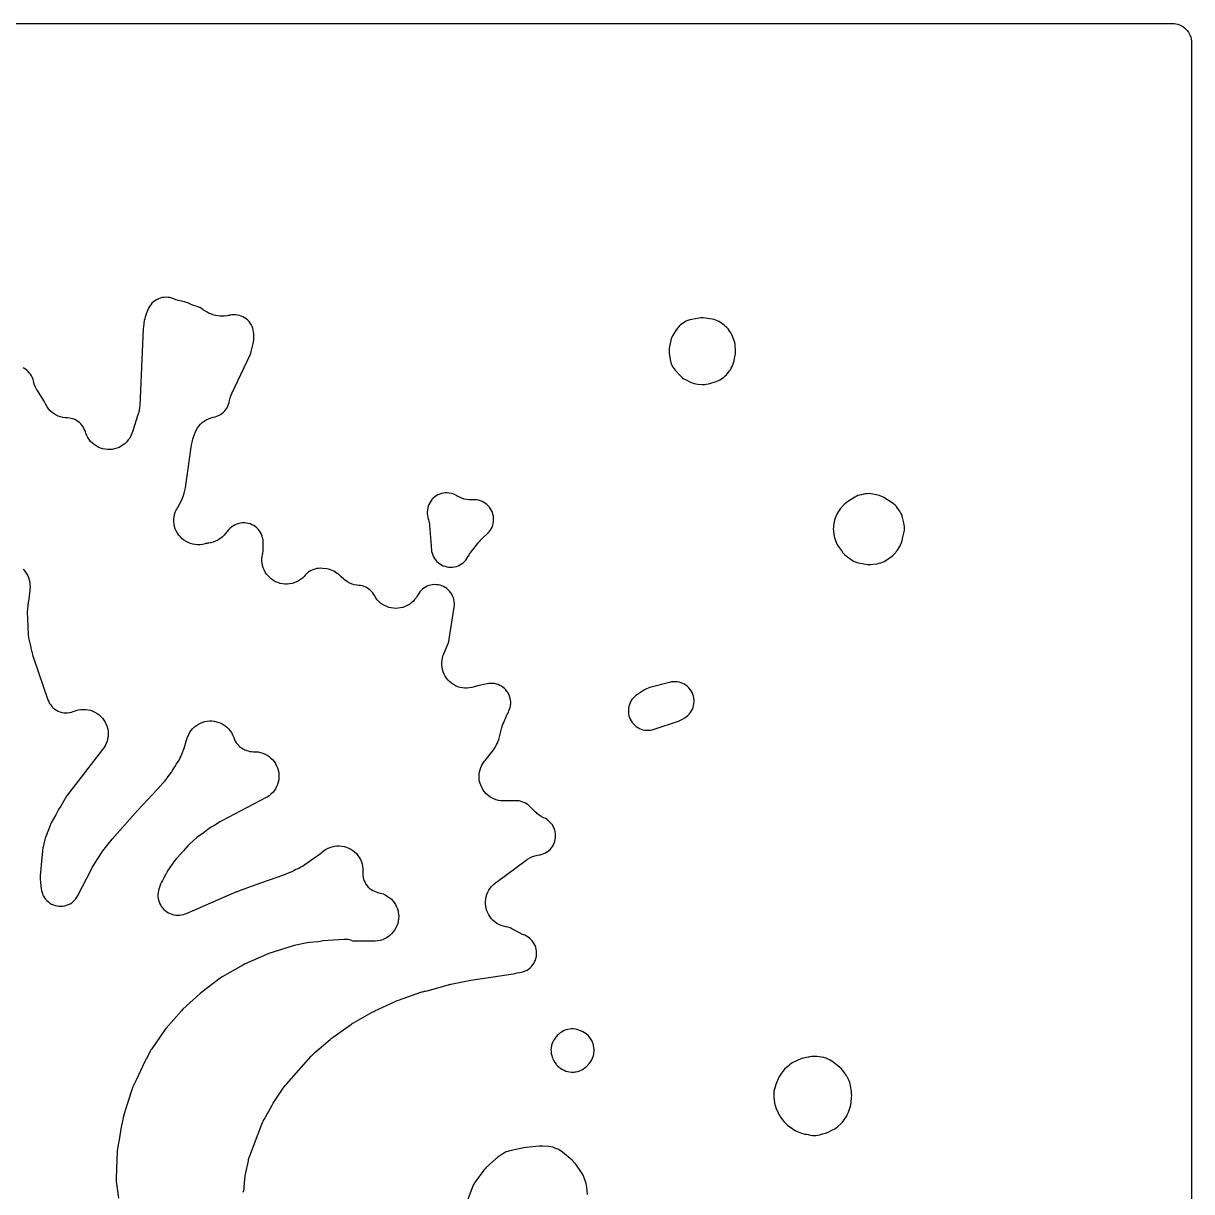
# Model space of a CAD drawing. Header units: millimetres. Extents: x 0 to 300, y 0 to 300.
# Drawn here: x 150 to 300.1, y 150 to 300.1 of the extents above; entities that cross this region are included whole.
import ezdxf

# ---------------------------------------------------------------- set-up
doc = ezdxf.new("R2010")
doc.units = ezdxf.units.MM
doc.layers.add('CUT', color=7, linetype='CONTINUOUS')

msp = doc.modelspace()

# ---------------------------------------------------------------- linework, layer by layer
at = {"layer": 'CUT'}
for points in [[(2.4114, 300.1485), (297.5886, 300.1485), (297.8947, 300.1335), (298.1371, 300.0975), (298.3748, 300.038), (298.6056, 299.9554), (298.8271, 299.8507), (299.0373, 299.7247), (299.2341, 299.5787), (299.4156, 299.4142), (299.5802, 299.2326), (299.7262, 299.0358), (299.8521, 298.8256), (299.9569, 298.6041), (300.0395, 298.3734), (300.099, 298.1357), (300.135, 297.8933), (300.15, 297.5872), (300.15, 297.0119), (300.15, 2.4114)], [(178.25, 149.9134), (178.3209, 150.1369), (178.3706, 150.366), (178.3985, 150.5988), (178.4712, 151.5991), (178.4966, 151.8402), (178.5191, 152.0032), (178.56, 152.2421), (178.9144, 153.9732), (178.9484, 154.1236), (178.955, 154.1504), (179.0414, 154.4462), (179.0503, 154.4724), (179.1025, 154.6174), (180.6512, 158.6538), (180.7516, 158.891), (180.8253, 159.0495), (180.9418, 159.2792), (181.961, 161.1282), (182.0437, 161.2708), (182.1021, 161.3664), (182.191, 161.5053), (183.3908, 163.2905), (183.5409, 163.4982), (183.6475, 163.6356), (183.8115, 163.8325), (187.0079, 167.4156), (187.1749, 167.591), (187.292, 167.7063), (187.4699, 167.8706), (189.4316, 169.5676), (189.5746, 169.6852), (189.6737, 169.7627), (189.8223, 169.8732), (192.0247, 171.4269), (192.1746, 171.5274), (192.2781, 171.5931), (192.4326, 171.6862), (194.8211, 173.0479), (194.9581, 173.1223), (195.0523, 173.1709), (195.1923, 173.2395), (197.769, 174.4367), (197.9365, 174.5096), (198.0514, 174.5564), (198.2222, 174.621), (201.0829, 175.625), (201.2199, 175.6701), (201.3135, 175.699), (201.4521, 175.7389), (201.5039, 175.7527), (201.6468, 175.7709), (201.8809, 175.824), (204.4723, 176.5442), (204.6309, 176.5865), (204.7379, 176.6134), (204.8109, 176.6306), (204.9186, 176.6543), (207.5209, 177.1866), (212.9538, 177.9902), (213.1995, 178.0392), (213.4099, 178.1036), (213.8274, 178.1637), (214.0639, 178.2094), (214.2949, 178.2777), (214.5182, 178.3678), (214.7319, 178.4791), (214.9338, 178.6104), (215.1222, 178.7605), (215.2952, 178.9281), (215.4513, 179.1115), (215.5891, 179.3091), (215.7071, 179.5191), (215.8045, 179.7394), (215.8801, 179.9681), (215.9335, 180.203), (215.9639, 180.4419), (215.9712, 180.6827), (215.9554, 180.9231), (215.9164, 181.1608), (215.8548, 181.3936), (215.771, 181.6195), (215.6659, 181.8362), (215.5404, 182.0418), (215.3958, 182.2344), (215.2332, 182.4122), (215.0543, 182.5735), (214.8607, 182.7168), (214.6542, 182.8408), (214.4368, 182.9444), (214.0402, 183.1104), (214.0131, 183.1233), (213.8541, 183.2039), (212.8003, 183.7701), (212.5617, 183.8825), (212.3125, 183.9692), (212.0557, 184.0291), (212.0173, 184.0359), (211.6936, 184.1098), (211.4062, 184.2054), (211.1292, 184.3281), (210.8654, 184.477), (210.6171, 184.6505), (210.3866, 184.8471), (210.1762, 185.065), (209.9876, 185.3021), (209.8228, 185.5562), (209.6832, 185.8251), (209.57, 186.1061), (209.4845, 186.3967), (209.4273, 186.6941), (209.399, 186.9957), (209.3998, 187.2987), (209.4298, 187.6001), (209.4886, 187.8973), (209.5758, 188.1874), (209.6904, 188.4678), (209.8316, 188.7358), (209.9978, 188.9891), (210.1876, 189.2251), (210.3993, 189.4418), (210.6531, 189.6559), (210.6913, 189.6851), (210.7848, 189.7544), (210.7923, 189.7597), (210.8269, 189.785), (214.6236, 192.6043), (214.7695, 192.7074), (214.796, 192.7252), (215.0772, 192.895), (215.3473, 193.0249), (215.6285, 193.1284), (215.9183, 193.2047), (216.3013, 193.2673), (216.3009, 193.2697), (216.435, 193.2918), (216.6703, 193.3545), (216.8983, 193.4398), (217.1169, 193.5469), (217.3241, 193.6747), (217.5178, 193.8221), (217.6964, 193.9876), (217.8579, 194.1697), (218.001, 194.3667), (218.1243, 194.5766), (218.2265, 194.7976), (218.3068, 195.0274), (218.3643, 195.2639), (218.3986, 195.5049), (218.4093, 195.7482), (218.3962, 195.9912), (218.3596, 196.2319), (218.2997, 196.4679), (218.2172, 196.6969), (218.1128, 196.9168), (217.9875, 197.1255), (217.8425, 197.3211), (217.6791, 197.5016), (217.499, 197.6653), (217.3038, 197.8108), (217.0954, 197.9366), (216.8757, 198.0415), (216.8672, 198.0451), (216.5595, 198.1988), (216.2816, 198.3761), (215.9991, 198.6013), (215.9728, 198.6246), (215.8292, 198.7588), (215.0497, 199.5265), (214.8621, 199.6936), (214.6586, 199.8411), (214.4413, 199.9673), (214.2125, 200.0711), (213.9744, 200.1514), (213.7295, 200.2074), (213.4801, 200.2386), (213.229, 200.2445), (211.896, 200.209), (211.7154, 200.2086), (211.6832, 200.2093), (211.352, 200.2324), (211.0533, 200.2825), (210.7608, 200.3611), (210.4772, 200.4674), (210.2052, 200.6005), (209.9472, 200.7592), (209.7057, 200.942), (209.4829, 201.1471), (209.2808, 201.3728), (209.1014, 201.6168), (208.9463, 201.8769), (208.8169, 202.1508), (208.7145, 202.4358), (208.64, 202.7293), (208.5941, 203.0287), (208.5771, 203.3311), (208.5894, 203.6337), (208.6306, 203.9338), (208.7006, 204.2285), (208.7986, 204.515), (208.9237, 204.7909), (209.0747, 205.0534), (209.2672, 205.3239), (209.3147, 205.3843), (209.3453, 205.4226), (210.3507, 206.6668), (210.481, 206.8432), (210.5953, 207.0304), (210.869, 207.5266), (210.9624, 207.7139), (211.0397, 207.9084), (211.1005, 208.1086), (211.4997, 209.6529), (211.5371, 209.7872), (211.5443, 209.8111), (211.6339, 210.0751), (211.6428, 210.0984), (211.695, 210.2278), (212.0837, 211.1429), (212.1489, 211.2876), (212.1611, 211.3133), (212.3341, 211.6405), (212.3324, 211.6413), (212.4047, 211.7799), (212.4949, 212.0033), (212.5633, 212.2343), (212.6091, 212.4709), (212.6319, 212.7107), (212.6315, 212.9517), (212.6079, 213.1914), (212.5614, 213.4278), (212.4923, 213.6586), (212.4013, 213.8817), (212.2893, 214.095), (212.1572, 214.2966), (212.0064, 214.4844), (211.8382, 214.6569), (211.6542, 214.8124), (211.456, 214.9495), (211.2456, 215.0668), (211.0248, 215.1634), (210.7958, 215.2382), (210.5607, 215.2907), (210.3216, 215.3202), (210.0807, 215.3266), (209.8404, 215.3099), (209.6028, 215.27), (208.3769, 215.0031), (208.1102, 214.9294), (207.9901, 214.8889), (207.9842, 214.8869), (207.9419, 214.8725), (207.652, 214.7896), (207.3464, 214.7324), (207.0405, 214.7056), (206.7334, 214.7087), (206.428, 214.7418), (206.1274, 214.8046), (205.8343, 214.8963), (205.5516, 215.0162), (205.2819, 215.1632), (205.0278, 215.3357), (204.7918, 215.5322), (204.576, 215.7507), (204.3826, 215.9893), (204.2134, 216.2456), (204.07, 216.5172), (203.9538, 216.8014), (203.8658, 217.0957), (203.807, 217.3971), (203.7779, 217.7028), (203.7787, 218.0099), (203.8095, 218.3155), (203.8699, 218.6166), (203.968, 218.9386), (203.979, 218.9694), (204.0451, 219.1403), (204.5795, 220.4276), (204.6783, 220.7135), (204.7419, 221.0093), (205.3712, 225.1375), (205.3961, 225.3785), (205.3975, 225.6208), (205.3755, 225.8621), (205.3302, 226.1001), (205.262, 226.3327), (205.1717, 226.5575), (205.0601, 226.7725), (204.9281, 226.9757), (204.7771, 227.1652), (204.6085, 227.3392), (204.4238, 227.496), (204.2248, 227.6343), (204.0133, 227.7526), (203.7914, 227.8499), (203.5611, 227.9252), (203.3246, 227.9779), (203.0842, 228.0075), (202.8419, 228.0136), (202.6003, 227.9963), (202.3614, 227.9556), (202.1276, 227.892), (201.901, 227.8061), (201.6839, 227.6987), (201.4781, 227.5707), (201.2857, 227.4234), (201.1085, 227.2582), (200.9481, 227.0766), (200.806, 226.8803), (200.6836, 226.6712), (200.6647, 226.6351), (200.649, 226.6067), (200.4738, 226.3233), (200.2898, 226.0813), (200.0832, 225.8583), (199.8561, 225.6562), (199.6105, 225.4771), (199.3488, 225.3224), (199.0733, 225.1938), (198.7867, 225.0923), (198.4917, 225.019), (198.191, 224.9746), (197.8874, 224.9593), (197.5837, 224.9735), (197.2828, 225.0169), (196.9875, 225.0892), (196.7006, 225.1896), (196.4247, 225.3173), (196.1624, 225.471), (195.9162, 225.6493), (195.6884, 225.8505), (195.481, 226.0728), (195.2961, 226.3141), (195.1199, 226.597), (195.1189, 226.5988), (195.1187, 226.5987), (195.0367, 226.7462), (194.9041, 226.9396), (194.7539, 227.1196), (194.5875, 227.2849), (194.4064, 227.4338), (194.2121, 227.5651), (194.0064, 227.6776), (193.791, 227.7703), (193.5679, 227.8425), (193.339, 227.8934), (193.1064, 227.9227), (192.8729, 227.941), (192.5523, 227.9999), (192.2397, 228.0917), (191.9381, 228.2154), (191.6511, 228.3697), (191.3555, 228.5704), (191.3279, 228.5914), (191.176, 228.7128), (190.8386, 228.9973), (190.8321, 229.0048), (190.7081, 229.1342), (190.5328, 229.3003), (190.3423, 229.4487), (190.1383, 229.5781), (190.1257, 229.5845), (190.1067, 229.599), (189.9018, 229.7262), (189.6857, 229.8331), (189.4603, 229.9186), (189.2277, 229.9821), (188.9901, 230.0228), (188.4368, 230.0904), (188.1897, 230.1082), (187.942, 230.1015), (187.6962, 230.0703), (187.4547, 230.0149), (187.2199, 229.9359), (186.994, 229.834), (186.7794, 229.7103), (186.578, 229.5659), (186.392, 229.4023), (186.223, 229.2211), (186.1005, 229.076), (185.88, 228.8613), (185.6394, 228.6691), (185.3813, 228.5014), (185.108, 228.3598), (184.8221, 228.2455), (184.5264, 228.1598), (184.2238, 228.1033), (183.9171, 228.0767), (183.6093, 228.0803), (183.3033, 228.1139), (183.002, 228.1773), (182.7084, 228.2698), (182.4252, 228.3906), (182.1553, 228.5385), (181.901, 228.7121), (181.665, 228.9097), (181.4494, 229.1294), (181.2563, 229.3692), (181.0876, 229.6267), (180.9449, 229.8995), (180.8295, 230.1849), (180.7426, 230.4802), (180.685, 230.7826), (180.6572, 231.0892), (180.6594, 231.3792), (180.7868, 232.0365), (180.823, 232.2953), (180.832, 232.5565), (180.822, 233.1245), (180.8286, 233.3103), (180.8207, 233.54), (180.7997, 233.7889), (180.754, 234.0345), (180.684, 234.2743), (180.5904, 234.5059), (180.4742, 234.727), (180.3364, 234.9354), (180.1786, 235.129), (180.0022, 235.3059), (179.8091, 235.4643), (179.6011, 235.6026), (179.3804, 235.7195), (179.1491, 235.8138), (178.9095, 235.8846), (178.6641, 235.931), (178.4152, 235.9528), (178.1655, 235.9496), (177.9173, 235.9215), (177.6731, 235.8688), (177.4354, 235.792), (177.2066, 235.6918), (176.9889, 235.5693), (176.7845, 235.4257), (176.5955, 235.2624), (176.4237, 235.0811), (175.9436, 234.5207), (175.8132, 234.3763), (175.7893, 234.3511), (175.5298, 234.1052), (175.2712, 233.9066), (174.9933, 233.7358), (174.6993, 233.5947), (174.3922, 233.4849), (174.0449, 233.4), (174.0108, 233.3935), (173.8188, 233.3621), (173.8149, 233.3616), (173.6888, 233.3353), (173.6648, 233.3322), (173.5784, 233.3123), (173.4743, 233.2906), (173.4298, 233.278), (173.4256, 233.277), (173.346, 233.2545), (173.0166, 233.1801), (172.7066, 233.1418), (172.3943, 233.1344), (172.0828, 233.1581), (171.7751, 233.2126), (171.4744, 233.2973), (171.1836, 233.4114), (170.9056, 233.5539), (170.643, 233.7232), (170.3986, 233.9177), (170.1746, 234.1356), (169.9734, 234.3746), (169.7969, 234.6323), (169.6469, 234.9063), (169.5247, 235.1939), (169.4317, 235.4921), (169.3688, 235.7981), (169.3365, 236.1089), (169.3352, 236.4213), (169.3649, 236.7323), (169.4254, 237.0388), (169.5159, 237.3378), (169.618, 237.5836), (169.7073, 237.6989), (169.8227, 237.8774), (169.9226, 238.0651), (170.1009, 238.4377), (170.3458, 238.8928), (170.4575, 239.1292), (170.5439, 239.3759), (170.5597, 239.4298), (170.5796, 239.4788), (170.6583, 239.7655), (170.6597, 239.7719), (170.7591, 240.1119), (170.8354, 240.4662), (171.6073, 245.9683), (171.6349, 246.1369), (171.6405, 246.1669), (171.7185, 246.4994), (171.7268, 246.5288), (171.7771, 246.692), (171.9966, 247.3507), (172.0602, 247.5268), (172.0724, 247.558), (172.2131, 247.872), (172.3695, 248.1443), (172.5523, 248.3996), (172.7595, 248.6354), (172.9893, 248.8493), (173.2393, 249.0393), (173.5069, 249.2034), (173.7896, 249.34), (174.0845, 249.4477), (174.3887, 249.5255), (174.3895, 249.5256), (174.6332, 249.5751), (174.8707, 249.6485), (175.0998, 249.7451), (175.3181, 249.864), (175.5236, 250.004), (175.7141, 250.1637), (175.8878, 250.3416), (176.043, 250.5358), (176.1781, 250.7445), (176.2919, 250.9655), (176.3831, 251.1968), (176.4509, 251.436), (176.4946, 251.6807), (176.4952, 251.6855), (176.5708, 252.0058), (176.6899, 252.3463), (176.7032, 252.3788), (176.7824, 252.5584), (179.1341, 257.5387), (179.2262, 257.7607), (179.2965, 257.9905), (179.5486, 258.9827), (179.5942, 259.203), (179.6197, 259.4265), (179.6251, 259.6514), (179.6125, 260.2448), (179.595, 260.4914), (179.5533, 260.735), (179.4878, 260.9734), (179.399, 261.2041), (179.2878, 261.4249), (179.1555, 261.6336), (179.0031, 261.8282), (178.8323, 262.0069), (178.6446, 262.1678), (178.442, 262.3094), (178.2264, 262.4303), (177.9999, 262.5293), (177.7648, 262.6054), (177.5232, 262.658), (177.2777, 262.6864), (177.0305, 262.6905), (176.7842, 262.6701), (176.5411, 262.6255), (176.5253, 262.6219), (176.3672, 262.5881), (176.19, 262.5548), (176.1582, 262.5496), (175.829, 262.512), (175.4977, 262.5062), (175.4655, 262.5072), (175.2855, 262.517), (175.2307, 262.5213), (175.0506, 262.5398), (175.0185, 262.5439), (174.6908, 262.6019), (174.3702, 262.6912), (174.3395, 262.7014), (174.169, 262.7625), (174.0817, 262.7962), (173.9202, 262.8629), (173.8916, 262.8755), (173.604, 263.0185), (173.331, 263.1877), (173.3052, 263.2054), (173.1635, 263.3076), (173.1108, 263.3474), (172.8989, 263.4913), (172.6735, 263.6128), (172.4367, 263.7106), (172.1912, 263.7836), (172.1902, 263.7839), (171.8974, 263.8688), (171.6381, 263.9695), (171.3152, 264.1292), (171.315, 264.1288), (171.1503, 264.2093), (170.923, 264.2942), (170.6886, 264.3568), (170.1089, 264.4816), (169.9326, 264.524), (169.9013, 264.5324), (169.5837, 264.6337), (169.3267, 264.744), (169.0895, 264.8319), (168.8447, 264.8954), (168.5947, 264.9338), (168.342, 264.9468), (168.0894, 264.9341), (167.8393, 264.896), (167.5944, 264.8329), (167.357, 264.7453), (167.1298, 264.6341), (166.915, 264.5006), (166.7147, 264.346), (166.5311, 264.172), (166.366, 263.9803), (166.2212, 263.773), (166.098, 263.552), (165.9978, 263.3197), (165.6674, 262.4332), (165.5905, 262.1893), (165.5389, 261.9387), (165.4196, 261.1598), (165.3932, 260.8919), (164.9538, 250.9713), (164.9427, 250.8043), (164.94, 250.7744), (164.899, 250.4694), (164.831, 250.1692), (164.8231, 250.1403), (164.7752, 249.9798), (164.0188, 247.636), (163.9583, 247.4632), (163.9467, 247.4325), (163.8126, 247.1239), (163.6634, 246.8556), (163.4888, 246.6032), (163.2904, 246.3689), (163.07, 246.1551), (162.8299, 245.9639), (162.5723, 245.7969), (162.2996, 245.6559), (162.0145, 245.5421), (161.7196, 245.4566), (161.4178, 245.4004), (161.112, 245.3738), (160.805, 245.3771), (160.4998, 245.4104), (160.1994, 245.4733), (159.9064, 245.5652), (159.6239, 245.6852), (159.3543, 245.8321), (159.1004, 246.0047), (158.8646, 246.2012), (158.649, 246.4197), (158.4557, 246.6582), (158.2866, 246.9145), (158.1433, 247.186), (158.0272, 247.4702), (157.9711, 247.6579), (157.8921, 247.8826), (157.7921, 248.0989), (157.6719, 248.3046), (157.5327, 248.498), (157.3758, 248.6772), (157.2024, 248.8406), (157.0144, 248.9869), (156.8132, 249.1145), (156.6008, 249.2225), (156.3791, 249.3097), (156.1501, 249.3754), (155.9159, 249.419), (155.6786, 249.4402), (155.4011, 249.4516), (155.0907, 249.4956), (154.7863, 249.5703), (154.4908, 249.6749), (154.2072, 249.8084), (153.9383, 249.9695), (153.6868, 250.1566), (153.4552, 250.3678), (153.2457, 250.6009), (153.0605, 250.8538), (152.8861, 251.1499), (152.8706, 251.1794), (152.788, 251.3472), (152.7603, 251.407), (152.5977, 251.7043), (151.7996, 252.954), (151.6974, 253.1238), (151.68, 253.1545), (151.5175, 253.4803), (151.4014, 253.7915), (151.2945, 254.2082), (151.2932, 254.2079), (151.2537, 254.3632), (151.1662, 254.602), (151.0549, 254.8307), (150.9209, 255.0469), (150.7657, 255.2484), (150.5908, 255.4331), (150.398, 255.599), (150.1894, 255.7445), (149.9671, 255.8681)], [(149.9839, 229.9866), (150.1897, 229.749), (150.3707, 229.492), (150.5252, 229.2182), (150.6516, 228.9304), (150.7486, 228.6314), (150.8153, 228.3242), (150.8509, 228.0119), (150.8557, 227.6674), (150.8545, 227.6339), (150.843, 227.4468), (150.8299, 227.2955), (150.6428, 225.8334), (150.6371, 225.7493), (150.5167, 224.8347), (150.4959, 224.5645), (150.5045, 224.2936), (150.5443, 223.8314), (150.5426, 223.7661), (150.6179, 221.514), (150.6405, 221.2527), (150.6902, 220.9952), (150.9421, 219.9809), (150.9636, 219.8587), (151.0044, 219.6702), (151.0596, 219.4854), (151.0799, 219.4258), (151.2294, 218.8238), (151.2931, 218.6089), (153.1615, 213.2076), (153.2552, 212.9751), (153.3717, 212.7532), (153.5099, 212.544), (153.6683, 212.3498), (153.8454, 212.1724), (154.0394, 212.0136), (154.2483, 211.875), (154.47, 211.758), (154.7023, 211.6639), (154.9429, 211.5934), (155.1893, 211.5474), (155.4391, 211.5264), (155.6897, 211.5304), (155.9387, 211.5595), (156.1835, 211.6134), (156.4217, 211.6916), (156.771, 211.826), (157.0734, 211.9089), (157.3826, 211.9612), (157.6955, 211.9825), (158.0089, 211.9725), (158.3198, 211.9313), (158.6251, 211.8594), (158.9216, 211.7575), (159.2066, 211.6265), (159.477, 211.4678), (159.7303, 211.2829), (159.964, 211.0737), (160.1756, 210.8423), (160.3632, 210.591), (160.5247, 210.3222), (160.6587, 210.0387), (160.7638, 209.7432), (160.839, 209.4388), (160.8834, 209.1283), (160.8967, 208.815), (160.8788, 208.5019), (160.8297, 208.1922), (160.75, 207.8889), (160.6406, 207.595), (160.5023, 207.3135), (160.3209, 207.0216), (160.3018, 206.9941), (160.1915, 206.8431), (155.5497, 200.8117), (155.3559, 200.5197), (154.8088, 199.5545), (154.6038, 199.2532), (154.425, 198.9455), (154.1816, 198.448), (153.5914, 197.4066), (153.5064, 197.2428), (153.4337, 197.0732), (152.9141, 195.7255), (152.8181, 195.4192), (152.5064, 194.1428), (152.4684, 193.9567), (152.4446, 193.7683), (152.2883, 191.9867), (152.27, 191.8666), (152.2454, 191.6303), (152.2441, 191.4838), (152.1691, 190.6287), (152.1596, 190.393), (152.1723, 190.1575), (152.2973, 188.9278), (152.3344, 188.6834), (152.3954, 188.4439), (152.4798, 188.2116), (152.5868, 187.9888), (152.7152, 187.7776), (152.8638, 187.5801), (153.0312, 187.3983), (153.2157, 187.2339), (153.4156, 187.0885), (153.6289, 186.9636), (153.8534, 186.8603), (154.0871, 186.7797), (154.3275, 186.7226), (154.5724, 186.6895), (154.8194, 186.6807), (155.0661, 186.6964), (155.31, 186.7363), (155.5488, 186.8002), (155.7801, 186.8873), (156.0017, 186.9968), (156.2113, 187.1276), (156.407, 187.2786), (156.5869, 187.4481), (156.7492, 187.6345), (156.8922, 187.8361), (157.0147, 188.0508), (158.7389, 191.4545), (158.7991, 191.5663), (158.8462, 191.6474), (158.9327, 191.7889), (160.2099, 193.779), (160.3325, 193.9584), (160.4192, 194.0777), (160.552, 194.2497), (161.4018, 195.2867), (164.676, 198.9666), (166.5993, 201.0499), (167.7878, 202.3226), (167.8086, 202.3452), (167.8125, 202.3494), (167.8968, 202.4469), (167.9593, 202.523), (168.1852, 202.7677), (168.3155, 202.9207), (168.433, 203.0836), (168.4892, 203.1686), (168.7997, 203.5469), (169.011, 203.8466), (169.0653, 203.9371), (169.1797, 204.1504), (169.2045, 204.2099), (169.4755, 204.607), (169.6467, 204.8982), (169.6853, 204.9755), (170.0133, 205.4709), (170.1278, 205.6618), (170.2248, 205.8621), (170.2582, 205.9504), (170.2888, 206.0134), (170.3655, 206.2141), (170.4876, 206.5799), (170.5337, 206.672), (170.6282, 206.8854), (170.7024, 207.1066), (170.9253, 207.8907), (171.0492, 208.262), (171.1107, 208.4324), (171.1224, 208.4625), (171.2579, 208.7667), (171.4076, 209.031), (171.5821, 209.2796), (171.7798, 209.5102), (171.9988, 209.7206), (172.2371, 209.909), (172.4924, 210.0734), (172.7625, 210.2125), (173.0446, 210.3249), (173.3364, 210.4095), (173.6349, 210.4656), (173.9374, 210.4927), (174.2411, 210.4904), (174.5432, 210.4588), (174.8409, 210.3983), (175.1313, 210.3093), (175.4117, 210.1927), (175.6797, 210.0496), (175.9325, 209.8813), (176.168, 209.6895), (176.3838, 209.4758), (176.578, 209.2422), (176.7488, 208.9911), (176.8946, 208.7246), (177.014, 208.4453), (177.0454, 208.3462), (177.1289, 208.1212), (177.2335, 207.9054), (177.3583, 207.7005), (177.5022, 207.5085), (177.6639, 207.3313), (177.8418, 207.1703), (178.0343, 207.0271), (178.2396, 206.903), (178.4559, 206.7992), (178.6811, 206.7166), (178.6851, 206.7156), (178.8911, 206.6432), (179.1216, 206.586), (179.3564, 206.551), (179.5935, 206.5384), (179.8777, 206.5368), (180.1836, 206.505), (180.485, 206.4436), (180.7789, 206.3529), (181.0626, 206.234), (181.3333, 206.088), (181.5884, 205.9162), (181.8255, 205.7203), (182.0424, 205.5022), (182.2369, 205.2639), (182.4072, 205.0078), (182.5516, 204.7363), (182.6689, 204.4519), (182.7578, 204.1575), (182.8175, 203.8557), (182.8475, 203.5496), (182.8474, 203.2421), (182.8173, 202.936), (182.7574, 202.6343), (182.6683, 202.3399), (182.5509, 202.0556), (182.4063, 201.7841), (182.2359, 201.5281), (182.0413, 201.29), (181.8243, 201.0719), (181.5871, 200.8762), (181.327, 200.7013), (181.2196, 200.6418), (175.4991, 197.6544), (175.2707, 197.5193), (174.5533, 197.0415), (174.0644, 196.7781), (173.8928, 196.6766), (173.7298, 196.5618), (173.0465, 196.0382), (172.604, 195.7435), (172.3152, 195.5191), (171.3647, 194.6618), (171.1576, 194.4515), (170.5894, 193.8021), (169.7655, 192.9132), (169.6419, 192.7693), (169.6258, 192.7473), (169.5925, 192.7122), (169.4222, 192.5124), (169.2739, 192.2959), (169.2576, 192.2692), (169.1209, 192.0903), (168.5385, 191.2134), (168.4263, 191.0273), (168.3405, 190.8523), (168.2756, 190.746), (168.1711, 190.5309), (168.1126, 190.3942), (167.8754, 190.0057), (167.7436, 189.76), (167.64, 189.5011), (167.43, 188.8778), (167.3643, 188.6468), (167.3211, 188.4106), (167.3008, 188.1714), (167.3035, 187.9313), (167.3293, 187.6925), (167.3778, 187.4574), (167.4486, 187.2279), (167.5412, 187.0064), (167.6546, 186.7947), (167.7212, 186.6947), (167.7395, 186.6634), (167.7712, 186.6196), (167.7877, 186.5949), (167.801, 186.5786), (167.8848, 186.463), (168.0493, 186.2781), (168.2312, 186.1102), (168.4288, 185.9612), (168.6402, 185.8325), (168.8633, 185.7253), (169.0959, 185.6406), (169.3357, 185.5794), (169.5804, 185.5422), (169.8275, 185.5294), (170.0748, 185.5411), (170.3196, 185.5772), (170.5597, 185.6373), (170.7898, 185.7071), (171.0506, 185.8025), (177.4491, 188.553), (177.5474, 188.5936), (177.6145, 188.6202), (177.7139, 188.658), (179.7864, 189.4129), (183.339, 190.6732), (183.5889, 190.7774), (183.7627, 190.8611), (184.3089, 191.0601), (184.5545, 191.1648), (184.7876, 191.295), (184.9999, 191.429), (185.2976, 191.5415), (185.4917, 191.6243), (185.6781, 191.7232), (185.8555, 191.8375), (187.6185, 193.0817), (187.8956, 193.2566), (188.1794, 193.465), (188.3823, 193.6373), (188.5259, 193.7533), (188.5521, 193.7734), (188.831, 193.9664), (189.1015, 194.1167), (189.3855, 194.2397), (189.6802, 194.3341), (189.9827, 194.3992), (190.2902, 194.4341), (190.5997, 194.4387), (190.908, 194.4129), (191.2124, 194.3568), (191.5098, 194.2712), (191.7973, 194.1567), (192.0721, 194.0145), (192.3317, 193.846), (192.5734, 193.6528), (192.795, 193.4367), (192.9943, 193.1999), (193.1693, 192.9447), (193.3184, 192.6735), (193.4401, 192.389), (193.5333, 192.0939), (193.597, 191.7911), (193.6306, 191.4834), (193.6339, 191.174), (193.6282, 191.1093), (193.6186, 190.8698), (193.6319, 190.6306), (193.6682, 190.3937), (193.7269, 190.1614), (193.8076, 189.9357), (193.9096, 189.7189), (194.0318, 189.5127), (194.1732, 189.3193), (194.3325, 189.1402), (194.5082, 188.9773), (194.6987, 188.8319), (194.9022, 188.7054), (195.1169, 188.599), (195.3409, 188.5136), (195.5719, 188.4501), (195.6993, 188.4215), (195.8767, 188.3772), (195.9082, 188.3685), (196.2275, 188.2634), (196.5081, 188.1397), (196.7753, 187.9891), (197.0265, 187.8133), (197.2594, 187.6139), (197.4718, 187.3927), (197.6617, 187.1518), (197.8271, 186.8937), (197.9667, 186.6206), (198.079, 186.3352), (198.1629, 186.0403), (198.1892, 185.8958), (198.2201, 185.7035), (198.2389, 185.392), (198.2267, 185.0801), (198.1836, 184.771), (198.1101, 184.4677), (198.0069, 184.1732), (197.8751, 183.8904), (197.7158, 183.622), (197.5307, 183.3707), (197.3217, 183.139), (197.0907, 182.9292), (196.8724, 182.7673), (196.6859, 182.6145), (196.6818, 182.6104), (196.4213, 182.474), (196.1371, 182.3589), (195.843, 182.272), (195.5419, 182.2141), (195.2072, 182.1832), (195.1746, 182.1818), (194.9917, 182.1783), (192.3876, 182.1921), (192.1719, 182.2759), (191.9385, 182.3415), (191.6998, 182.3841), (191.4581, 182.4035), (191.2157, 182.3993), (188.5011, 182.2204), (188.3143, 182.2011), (188.1295, 182.1677), (187.8373, 182.1036), (186.7664, 182.0207), (186.4568, 181.9771), (184.8025, 181.6376), (184.539, 181.5684), (181.5282, 180.5992), (181.2618, 180.4963), (178.435, 179.2146), (178.2276, 179.1086), (175.5607, 177.5856), (175.3145, 177.4251), (172.9213, 175.6562), (172.7084, 175.4798), (170.5056, 173.4393), (170.3201, 173.2481), (168.3533, 170.9921), (168.1896, 170.7828), (166.5027, 168.3726), (166.3974, 168.2089), (166.3051, 168.0375), (165.9116, 167.2331), (165.7958, 167.0605), (165.6943, 166.8958), (165.6058, 166.7237), (164.4543, 164.2535), (164.122, 163.5742), (164.045, 163.4001), (163.9814, 163.2207), (163.3982, 161.3524), (162.955, 160.0137), (162.8734, 159.7005), (162.8586, 159.6238), (162.8371, 159.5547), (162.7632, 159.2533), (162.6292, 158.51), (162.5788, 158.3032), (162.5453, 158.0768), (162.5378, 158.0028), (162.4067, 157.2758), (162.3949, 157.2145), (162.3907, 157.1866), (162.0977, 155.5613), (162.0598, 155.2124), (161.9279, 151.7267), (161.9285, 151.5235), (161.9455, 151.3211), (162.2148, 149.174)], [(222.5013, 149.6225), (222.4104, 150.5578), (222.3742, 150.8027), (222.3141, 151.0428), (222.1295, 151.6502), (222.0441, 151.8875), (221.9352, 152.115), (221.8039, 152.3304), (220.9919, 153.523), (220.8536, 153.7072), (220.6989, 153.8779), (220.5292, 154.0337), (219.3085, 155.0546), (219.1133, 155.2022), (218.9046, 155.3301), (218.6845, 155.4369), (218.2966, 155.6021), (218.042, 155.6946), (217.7788, 155.7591), (217.5102, 155.7946), (216.7243, 155.8556), (216.5051, 155.863), (216.2861, 155.8511), (214.6025, 155.6854), (214.3076, 155.6385), (212.5054, 155.2401), (212.2765, 155.1779), (212.0545, 155.0944), (211.8414, 154.9902), (211.6391, 154.8662), (210.9961, 154.4289), (210.8468, 154.319), (210.706, 154.1984), (209.5014, 153.0861), (209.3408, 152.9236), (209.1957, 152.7471), (208.1126, 151.2994), (207.9845, 151.1109), (207.8741, 150.9116), (207.7824, 150.703), (207.0881, 148.9066)]]:
    msp.add_lwpolyline(points, dxfattribs=at)
for points in [[(233.0054, 257.742), (233.1167, 256.942), (233.1562, 256.7272), (233.2143, 256.5166), (233.2906, 256.312), (233.3844, 256.1147), (233.391, 256.1024), (233.5028, 255.9124), (233.6309, 255.733), (233.7743, 255.5655), (234.3991, 254.8981), (234.5553, 254.7451), (234.7244, 254.6064), (234.9049, 254.483), (235.0955, 254.3758), (235.735, 254.0522), (235.9638, 253.9505), (236.2016, 253.8722), (236.446, 253.8181), (236.6947, 253.7886), (237.2948, 253.748), (237.5302, 253.7431), (237.765, 253.7604), (237.9972, 253.7998), (238.2246, 253.8608), (239.0229, 254.1158), (239.2759, 254.2121), (239.517, 254.3351), (239.7435, 254.4834), (240.0282, 254.6929), (240.2016, 254.8328), (240.3619, 254.9875), (240.5077, 255.1559), (240.7229, 255.428), (240.8623, 255.6228), (240.9825, 255.8301), (241.0822, 256.0479), (241.2648, 256.5029), (241.3563, 256.7756), (241.416, 257.0569), (241.5077, 257.6585), (241.5342, 257.9329), (241.5303, 258.2085), (241.4971, 258.6864), (241.472, 258.9063), (241.4276, 259.1231), (241.3642, 259.3351), (241.1924, 259.8288), (241.1157, 260.0226), (241.0232, 260.2094), (240.9154, 260.3878), (240.7175, 260.6865), (240.581, 260.8732), (240.4278, 261.0464), (240.2593, 261.2048), (240.0769, 261.3469), (239.5921, 261.6898), (239.3999, 261.8129), (239.1973, 261.918), (238.9859, 262.0042), (238.7675, 262.0708), (238.544, 262.1171), (237.656, 262.2594), (237.3829, 262.2879), (237.1084, 262.2863), (236.8356, 262.2545), (235.9031, 262.0937), (235.6567, 262.0382), (235.4171, 261.9582), (235.1867, 261.8544), (234.9681, 261.7278), (234.6904, 261.5478), (234.4779, 261.3936), (234.2828, 261.218), (234.1071, 261.0229), (233.9529, 260.8104), (233.5539, 260.1952), (233.4423, 260.0054), (233.3479, 259.8065), (233.2714, 259.6001), (233.2133, 259.3877), (233.0435, 258.6392), (233.0036, 258.4171), (232.9839, 258.1923), (232.9845, 257.9666)], [(202.6139, 231.812), (202.7178, 231.5891), (202.8431, 231.3775), (202.9886, 231.1792), (203.1529, 230.9962), (203.3344, 230.8302), (203.5312, 230.6828), (203.7417, 230.5555), (203.9636, 230.4495), (204.1948, 230.3658), (204.4332, 230.3052), (204.6763, 230.2683), (204.9219, 230.2555), (205.1676, 230.2669), (205.411, 230.3024), (205.6497, 230.3616), (205.8814, 230.444), (206.1039, 230.5487), (206.315, 230.6748), (206.5128, 230.8211), (206.6952, 230.986), (206.8605, 231.1681), (207.0071, 231.3656), (207.1336, 231.5765), (207.1543, 231.6152), (207.239, 231.7651), (207.2548, 231.7916), (207.4443, 232.0791), (207.4625, 232.104), (207.567, 232.2409), (208.5466, 233.4651), (208.7033, 233.6486), (208.8136, 233.7696), (208.9818, 233.9425), (209.6796, 234.6154), (209.847, 234.7934), (209.9962, 234.9869), (210.1258, 235.194), (210.2346, 235.4127), (210.3214, 235.6411), (210.3856, 235.8768), (210.4265, 236.1177), (210.4437, 236.3614), (210.437, 236.6056), (210.4065, 236.848), (210.3525, 237.0862), (210.2755, 237.3181), (210.1762, 237.5413), (210.0556, 237.7538), (209.9148, 237.9535), (209.7553, 238.1385), (209.5784, 238.307), (209.3859, 238.4575), (209.1797, 238.5884), (208.9617, 238.6986), (208.7339, 238.787), (208.4986, 238.8528), (208.258, 238.8953), (208.0144, 238.914), (207.7702, 238.909), (207.5566, 238.894), (207.2487, 238.9028), (206.9431, 238.9416), (206.6428, 239.0101), (206.3507, 239.1076), (206.0694, 239.2333), (205.7761, 239.4005), (205.7744, 239.4016), (205.7735, 239.4002), (205.6468, 239.4809), (205.4276, 239.5919), (205.1986, 239.6808), (204.962, 239.7468), (204.7201, 239.7893), (204.4751, 239.8079), (204.2296, 239.8023), (203.9857, 239.7726), (203.7459, 239.7192), (203.5126, 239.6424), (203.2879, 239.5432), (203.074, 239.4224), (202.873, 239.2811), (202.6869, 239.1209), (202.5173, 238.9431), (202.3661, 238.7496), (202.2345, 238.5421), (202.124, 238.3227), (202.0355, 238.0936), (201.9699, 237.8568), (201.9279, 237.6148), (201.9099, 237.3698), (201.9159, 237.1243), (201.9461, 236.8805), (202, 236.6408), (202.0784, 236.3581), (202.1219, 236.1852), (202.129, 236.1541), (202.1911, 235.803), (202.1952, 235.7714), (202.2137, 235.5941), (202.4191, 233.0395), (202.4286, 232.8769), (202.4296, 232.8478), (202.4291, 232.7722), (202.4396, 232.5265), (202.4741, 232.283), (202.5324, 232.0441)], [(254.1725, 234.4438), (254.2082, 234.227), (254.2629, 234.0142), (254.336, 233.807), (254.5237, 233.3417), (254.6131, 233.1448), (254.7193, 232.9564), (254.8413, 232.7779), (255.2163, 232.2772), (255.2269, 232.2645), (255.3391, 232.1118), (255.5309, 231.9044), (255.745, 231.72), (256.2704, 231.3167), (256.524, 231.1457), (256.7965, 231.0069), (256.9275, 230.95), (257.1203, 230.8756), (257.3186, 230.8173), (257.3897, 230.8027), (257.5354, 230.7699), (258.2725, 230.6387), (258.5283, 230.6066), (258.6494, 230.604), (258.6632, 230.6025), (258.7617, 230.6016), (258.7861, 230.6011), (258.7895, 230.6014), (258.9178, 230.6002), (259.1713, 230.6239), (259.7471, 230.7073), (259.974, 230.751), (260.1958, 230.8154), (260.3379, 230.8714), (260.4225, 230.9036), (260.63, 231.0057), (260.8271, 231.1265), (261.5615, 231.6244), (261.7516, 231.7671), (261.9274, 231.9271), (262.0872, 232.1031), (262.1389, 232.1722), (262.1702, 232.2087), (262.2256, 232.2882), (262.2295, 232.2935), (262.2384, 232.3067), (262.3156, 232.4175), (262.3422, 232.4602), (262.569, 232.7957), (262.6919, 232.9974), (262.7952, 233.2098), (262.829, 233.3002), (262.8815, 233.4226), (262.9574, 233.6647), (263.0083, 233.9133), (263.0372, 234.1032), (263.1916, 234.8059), (263.2306, 235.032), (263.2486, 235.2607), (263.2456, 235.4902), (263.2215, 235.7184), (263.1767, 235.9434), (263.0034, 236.6433), (262.938, 236.8633), (262.8528, 237.0765), (262.7483, 237.2809), (262.6256, 237.4749), (262.3575, 237.8584), (262.2055, 238.0543), (262.0349, 238.2342), (261.8473, 238.3963), (261.6445, 238.539), (260.6103, 239.1929), (260.4205, 239.3016), (260.2219, 239.3932), (260.016, 239.4672), (259.8045, 239.5229), (259.1958, 239.655), (258.9498, 239.6956), (258.701, 239.7115), (258.4518, 239.7026), (258.2048, 239.6689), (257.7044, 239.5751), (257.4789, 239.5219), (257.2594, 239.448), (257.0477, 239.3542), (256.8455, 239.2412), (255.934, 238.6746), (255.7293, 238.5328), (255.5398, 238.3713), (255.3672, 238.1918), (254.9763, 237.7421), (254.8326, 237.5605), (254.7063, 237.3664), (254.5985, 237.1614), (254.4061, 236.7502), (254.3171, 236.5343), (254.2486, 236.311), (254.2013, 236.0823), (254.1274, 235.617), (254.1018, 235.3877), (254.0975, 235.1571), (254.1144, 234.9271)], [(228.2234, 213.2424), (228.092, 213.039), (227.9808, 212.8238), (227.891, 212.5988), (227.8235, 212.3662), (227.7787, 212.1282), (227.7572, 211.887), (227.7591, 211.6448), (227.7844, 211.4039), (227.833, 211.1666), (227.9043, 210.9351), (227.9976, 210.7116), (228.1121, 210.4982), (228.2468, 210.2969), (228.4002, 210.1095), (228.5711, 209.9379), (228.7579, 209.7836), (228.9586, 209.6481), (229.1715, 209.5327), (229.3946, 209.4384), (229.6258, 209.3662), (229.8629, 209.3166), (230.1037, 209.2903), (230.3458, 209.2873), (230.5872, 209.3078), (230.8254, 209.3516), (231.0583, 209.4182), (234.2067, 210.4863), (234.4642, 210.5899), (234.7085, 210.7214), (235.0123, 210.9073), (235.2155, 211.0458), (235.404, 211.2035), (235.5761, 211.379), (235.7302, 211.5706), (235.8647, 211.7764), (235.9783, 211.9944), (236.07, 212.2224), (236.1388, 212.4584), (236.1842, 212.7), (236.2056, 212.9449), (236.2028, 213.1908), (236.1759, 213.4351), (236.1251, 213.6756), (236.051, 213.91), (235.9542, 214.136), (235.8356, 214.3513), (235.6965, 214.554), (235.5382, 214.7421), (235.3621, 214.9136), (235.1701, 215.0671), (234.9639, 215.2009), (234.7455, 215.3139), (234.5172, 215.4049), (234.281, 215.473), (234.0392, 215.5175), (233.7942, 215.5382), (233.5484, 215.5346), (233.3042, 215.5069), (233.0638, 215.4554), (230.535, 214.7817), (230.2964, 214.7052), (230.0667, 214.6052), (229.8482, 214.4827), (228.9248, 213.9024), (228.7263, 213.7637), (228.542, 213.6065), (228.3739, 213.4322)], [(219.5025, 165.5893), (219.725, 165.5001), (219.9549, 165.4326), (220.1903, 165.3875), (220.4289, 165.3651), (220.6686, 165.3656), (220.7326, 165.3719), (220.7673, 165.3725), (220.9009, 165.3885), (220.9071, 165.3891), (220.9087, 165.3894), (221.0196, 165.4026), (221.2675, 165.4583), (221.5085, 165.5388), (221.5439, 165.5526), (221.7785, 165.6587), (222.001, 165.7884), (222.209, 165.9403), (222.4002, 166.1128), (222.6156, 166.3281), (222.7814, 166.5112), (222.9283, 166.7097), (223.0549, 166.9217), (223.16, 167.1452), (223.2425, 167.378), (223.3017, 167.6178), (223.3178, 167.73), (223.3349, 167.8169), (223.3584, 168.0554), (223.3589, 168.2951), (223.3365, 168.5337), (223.2913, 168.769), (223.2239, 168.999), (223.1347, 169.2214), (223.0411, 169.4023), (223.0087, 169.4699), (222.8823, 169.6787), (222.736, 169.8741), (222.5715, 170.0543), (222.3901, 170.2176), (222.1937, 170.3625), (222.1076, 170.4197), (221.9206, 170.5326), (221.7244, 170.6287), (221.616, 170.6705), (221.5963, 170.6807), (221.3754, 170.7702), (221.147, 170.8382), (220.9132, 170.8842), (220.676, 170.9077), (220.4376, 170.9085), (220.2003, 170.8866), (219.9661, 170.8422), (219.7373, 170.7757), (219.5158, 170.6877), (219.3037, 170.579), (219.1029, 170.4506), (219.0873, 170.4396), (219.0097, 170.3926), (218.8041, 170.2368), (218.6155, 170.0606), (218.615, 170.0601), (218.5231, 169.9548), (218.4806, 169.9082), (218.4679, 169.8916), (218.4512, 169.8725), (218.4242, 169.8345), (218.35, 169.7376), (218.2624, 169.6124), (218.132, 169.4049), (218.0225, 169.1857), (217.935, 168.9568), (217.8704, 168.7204), (217.8292, 168.4788), (217.8118, 168.2344), (217.8185, 167.9894), (217.8491, 167.7463), (217.9033, 167.5073), (217.9041, 167.5046), (217.9722, 167.2962), (217.9945, 167.2442), (218.0578, 167.0599), (218.1746, 166.8122), (218.3178, 166.5787), (218.4857, 166.3624), (218.5281, 166.3135), (218.7083, 166.1264), (218.907, 165.9589), (219.0277, 165.877), (219.0779, 165.8368), (219.0883, 165.8293), (219.2897, 165.6994)], [(246.4551, 162.1222), (246.5555, 161.4114), (246.5954, 161.1967), (246.6539, 160.9864), (246.7306, 160.782), (247.0125, 160.1193), (247.1031, 159.9291), (247.2094, 159.7472), (247.3306, 159.5749), (247.7578, 159.019), (247.899, 158.851), (248.0545, 158.696), (248.2229, 158.5553), (248.8044, 158.1113), (248.9879, 157.9838), (249.1821, 157.8731), (249.3854, 157.7802), (249.9988, 157.5325), (250.2011, 157.4607), (250.4089, 157.4066), (250.6205, 157.3705), (250.9071, 157.3341), (250.9497, 157.3191), (251.1734, 157.2627), (251.4014, 157.2271), (251.6317, 157.2128), (251.8623, 157.2197), (252.0913, 157.2478), (252.3168, 157.297), (252.4462, 157.3315), (252.6841, 157.4079), (252.7058, 157.4174), (252.8689, 157.4502), (253.104, 157.5221), (253.3309, 157.6168), (254.0719, 157.9698), (254.2814, 158.0821), (254.4793, 158.2138), (254.6637, 158.3636), (255.0619, 158.7199), (255.2207, 158.8751), (255.365, 159.0438), (255.4938, 159.2247), (255.7851, 159.6748), (255.8892, 159.8509), (255.9784, 160.035), (256.0524, 160.2258), (256.2717, 160.8683), (256.3517, 161.1596), (256.3961, 161.4583), (256.4516, 162.0938), (256.4609, 162.3442), (256.445, 162.5942), (256.4434, 162.6087), (256.4436, 162.6178), (256.4363, 162.866), (256.4044, 163.1123), (256.3077, 163.6485), (256.2628, 163.8496), (256.2016, 164.0463), (256.1243, 164.2372), (256.0083, 164.493), (255.9082, 164.6902), (255.84, 164.7993), (255.7489, 164.9558), (255.4671, 165.3846), (255.297, 165.6138), (255.1018, 165.8222), (254.8841, 166.0069), (253.8937, 166.7546), (253.7079, 166.8821), (253.5114, 166.9924), (253.3058, 167.0845), (253.1854, 167.132), (252.8944, 167.2268), (252.594, 167.2854), (251.9884, 167.3652), (251.7576, 167.3849), (251.526, 167.383), (251.2955, 167.3598), (251.0682, 167.3153), (250.9497, 167.2863), (250.8471, 167.2751), (250.6415, 167.235), (250.0349, 167.09), (249.8311, 167.032), (249.6329, 166.957), (249.4417, 166.8654), (248.8248, 166.5371), (248.6302, 166.422), (248.4468, 166.2897), (248.2761, 166.1415), (247.8323, 165.7193), (247.6848, 165.5665), (247.5508, 165.4017), (247.4313, 165.2262), (247.105, 164.7005), (246.9951, 164.5043), (246.9033, 164.2989), (246.8434, 164.1242), (246.7867, 164.0034), (246.7013, 163.7582), (246.5302, 163.1702), (246.4698, 162.9127), (246.437, 162.6502), (246.4321, 162.3858)]]:
    msp.add_lwpolyline(points, close=True, dxfattribs=at)

doc.saveas('drawing.dxf')
